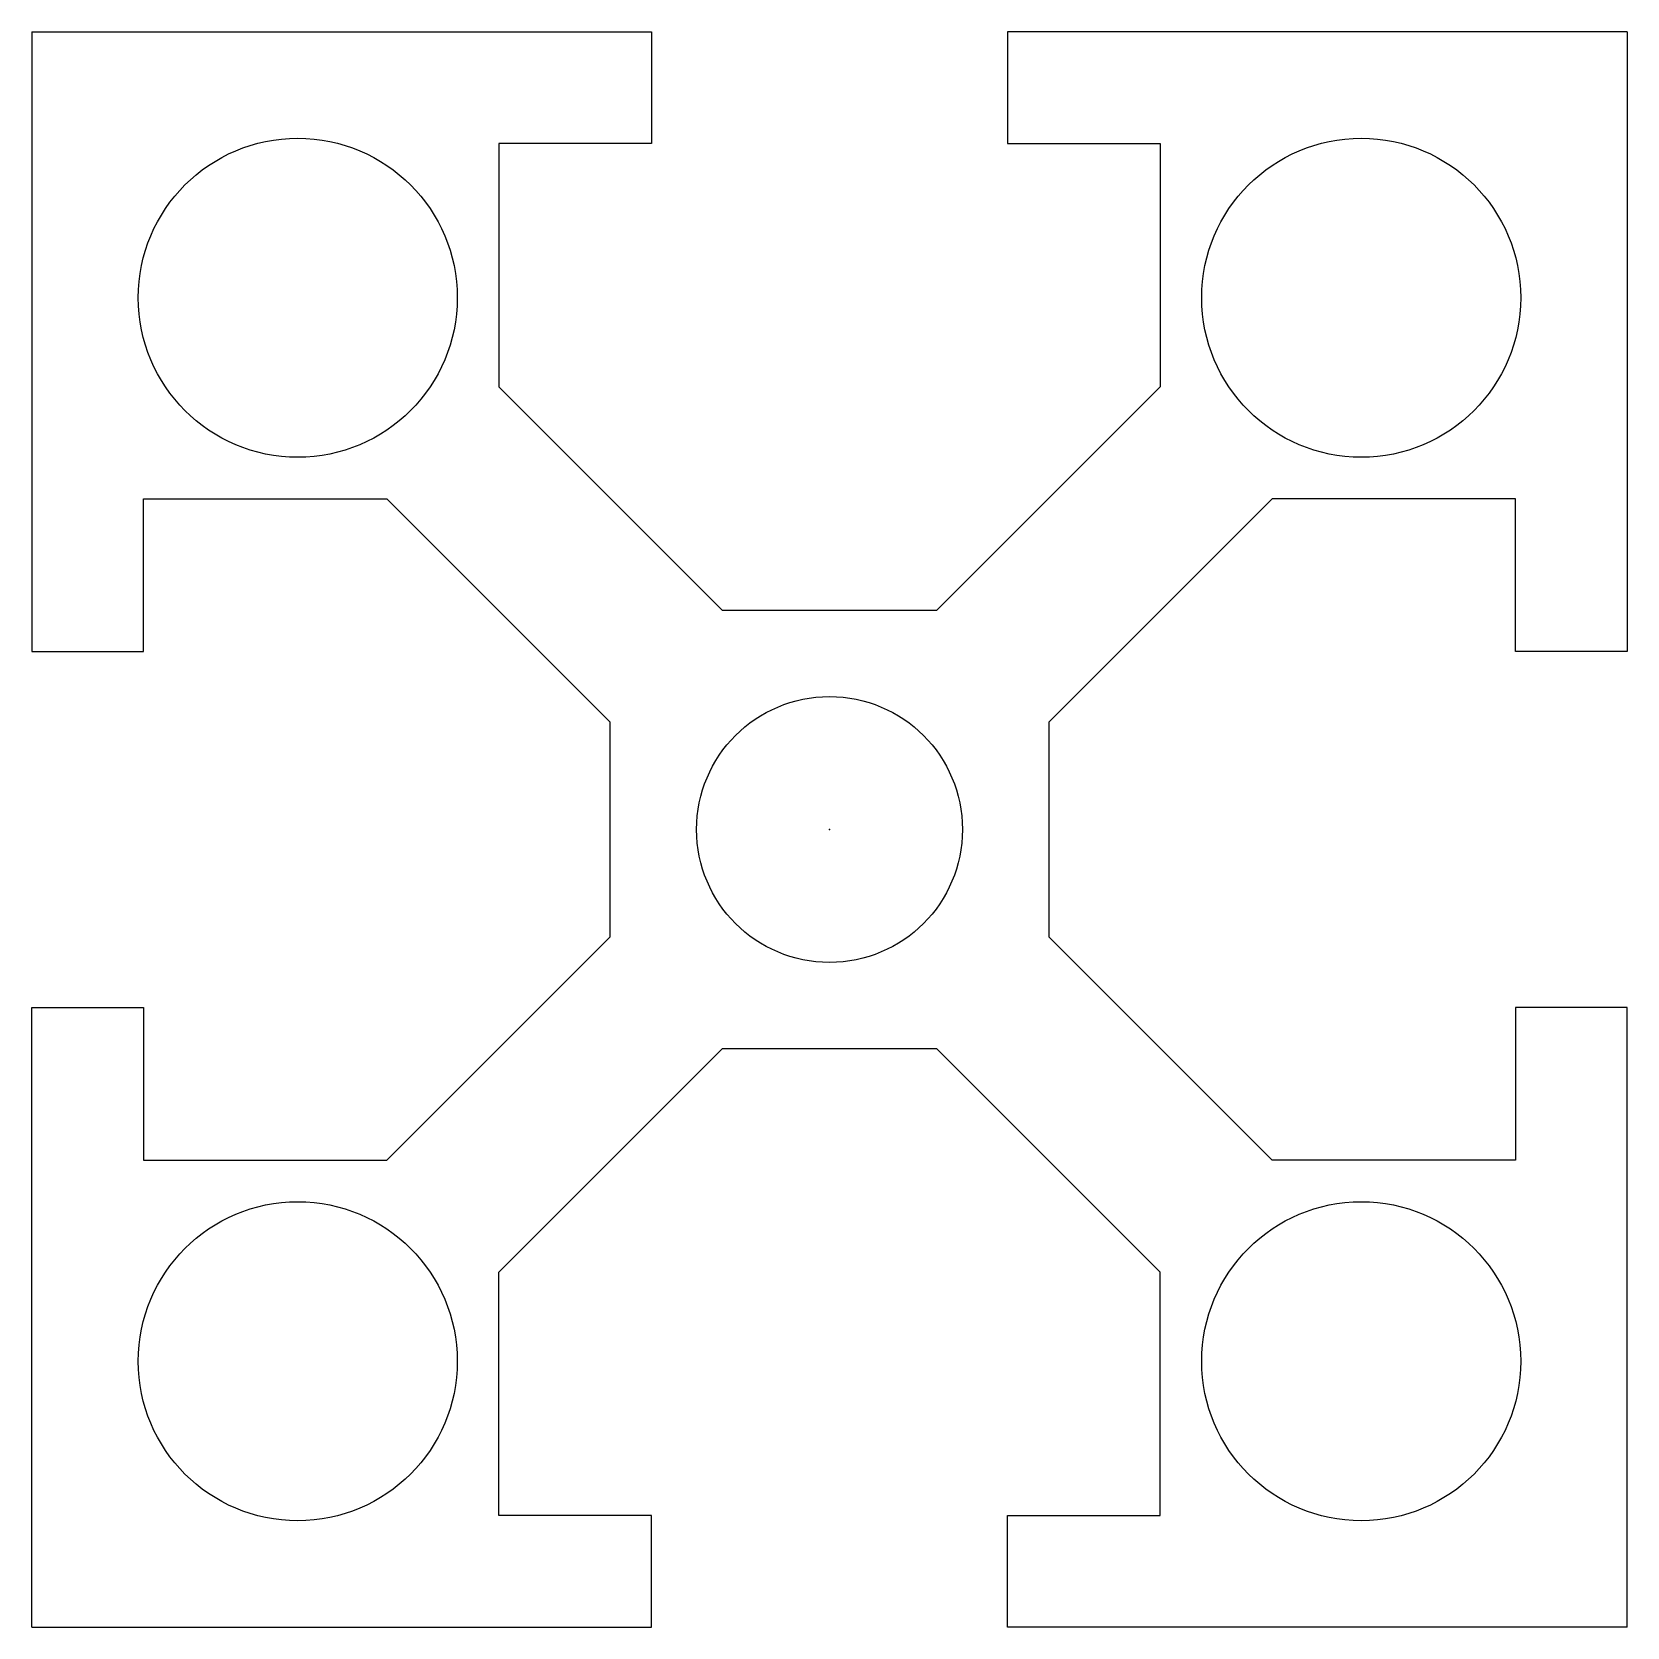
# Model space of a CAD drawing. Header units: millimetres. Extents: x -15 to 15, y -15 to 15.
import ezdxf

# ---------------------------------------------------------------- set-up
doc = ezdxf.new("R2010")
doc.units = ezdxf.units.MM
doc.header["$PDSIZE"] = -1

msp = doc.modelspace()

# ---------------------------------------------------------------- linework, layer by layer
at = {"color": 7, "linetype": 'Continuous'}
for p, q in [((-15, 15), (-3.35, 15)), ((-15, 15), (-15, 3.35)), ((-3.35, 15), (-3.35, 12.902)), ((3.35, 15), (3.35, 12.902)), ((15, 15), (3.35, 15)), ((15, 15), (15, 3.35)), ((-3.35, 12.902), (-6.216, 12.902)), ((-6.216, 12.902), (-6.216, 8.323)), ((3.35, 12.902), (6.216, 12.902)), ((6.216, 12.902), (6.216, 8.323)), ((-6.216, 8.323), (-2.019, 4.125)), ((6.216, 8.323), (2.019, 4.125)), ((-12.902, 6.216), (-8.323, 6.216)), ((-12.902, 3.35), (-12.902, 6.216)), ((-8.323, 6.216), (-4.125, 2.019)), ((8.323, 6.216), (4.125, 2.019)), ((12.902, 6.216), (8.323, 6.216)), ((12.902, 3.35), (12.902, 6.216)), ((-2.019, 4.125), (2.019, 4.125)), ((-15, 3.35), (-12.902, 3.35)), ((15, 3.35), (12.902, 3.35)), ((-4.125, -2.019), (-4.125, 2.019)), ((4.125, 2.019), (4.125, -2.019)), ((-8.323, -6.216), (-4.125, -2.019)), ((8.323, -6.216), (4.125, -2.019)), ((-15, -15), (-15, -3.35)), ((-15, -3.35), (-12.902, -3.35)), ((-12.902, -3.35), (-12.902, -6.216)), ((12.902, -3.35), (12.902, -6.216)), ((15, -3.35), (12.902, -3.35)), ((15, -15), (15, -3.35)), ((-6.216, -8.323), (-2.019, -4.125)), ((2.019, -4.125), (-2.019, -4.125)), ((6.216, -8.323), (2.019, -4.125)), ((-12.902, -6.216), (-8.323, -6.216)), ((12.902, -6.216), (8.323, -6.216)), ((-6.216, -12.902), (-6.216, -8.323)), ((6.216, -12.902), (6.216, -8.323)), ((-3.35, -12.902), (-6.216, -12.902)), ((-3.35, -15), (-3.35, -12.902)), ((3.35, -15), (3.35, -12.902)), ((3.35, -12.902), (6.216, -12.902)), ((-15, -15), (-3.35, -15)), ((15, -15), (3.35, -15))]:
    msp.add_line(p, q, dxfattribs=at)
for centre, radius in [((-10, 10), 3), ((10, 10), 3), ((0, 0), 2.5), ((-10, -10), 3), ((10, -10), 3)]:
    msp.add_circle(centre, radius, dxfattribs=at)
msp.add_point((0, 0), dxfattribs=at)
msp.add_point((0, 0), dxfattribs=at)
msp.add_point((0, 0), dxfattribs=at)

doc.saveas('drawing.dxf')
